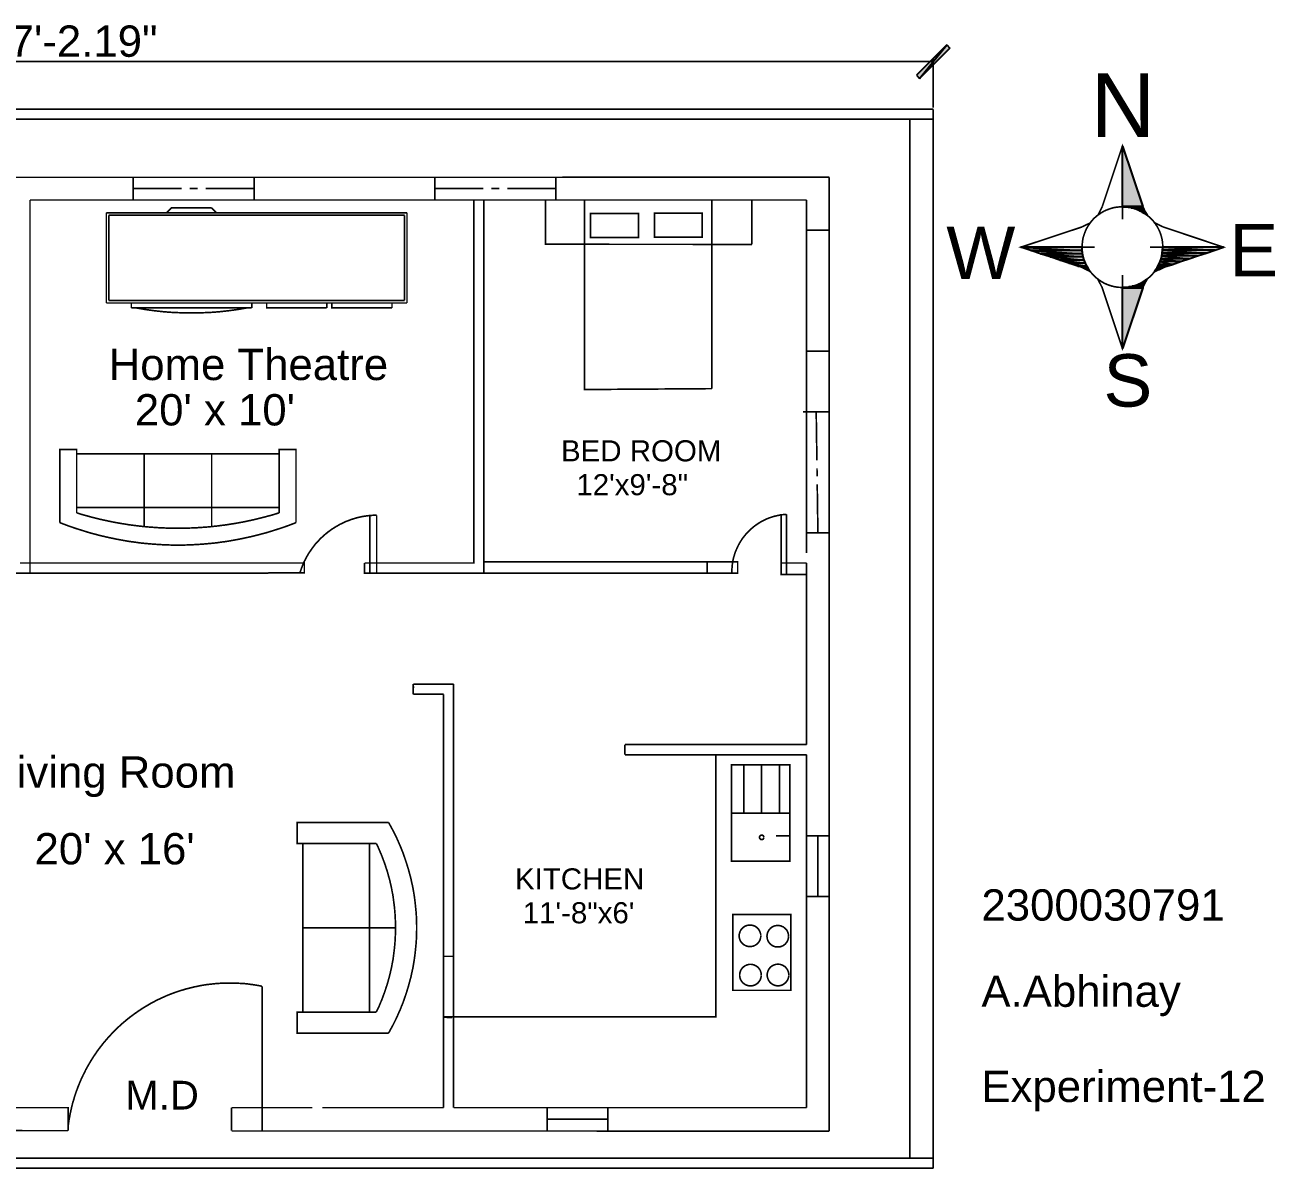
# Model space of a CAD drawing. Header units: millimetres. Extents: x 38 to 377, y 57 to 238.
# Drawn here: x 181.4 to 377, y 59.2 to 238.2 of the extents above; entities that cross this region are included whole.
import ezdxf

# ---------------------------------------------------------------- set-up
doc = ezdxf.new("R2010")
doc.units = ezdxf.units.MM
for name, color, linetype in [('H', 7, 'Continuous'), ('P', 7, 'Continuous'), ('T', 7, 'Continuous')]:
    doc.layers.add(name, color=color, linetype=linetype)

msp = doc.modelspace()

# ---------------------------------------------------------------- hatches: boundary and pattern name
at = {"layer": 'H', "linetype": 'Continuous'}
for points in [[(321.433, 229.888), (320.922, 230.382), (325.667, 235.126), (326.161, 234.615), (321.433, 229.888)], [(353.166, 209.815), (353.166, 219.304), (356.341, 209.815), (353.166, 209.815)], [(353.166, 209.779), (353.166, 209.815), (356.341, 209.815), (356.376, 209.779), (353.166, 209.779)], [(353.642, 209.744), (353.166, 209.779), (356.376, 209.779), (356.376, 209.744), (353.642, 209.744)], [(354.101, 209.691), (353.642, 209.744), (356.376, 209.744), (356.411, 209.691), (354.101, 209.691)], [(354.542, 209.621), (354.101, 209.691), (356.411, 209.691), (356.447, 209.621), (354.542, 209.621)], [(355, 209.497), (354.542, 209.621), (356.447, 209.621), (356.5, 209.497), (355, 209.497)], [(355.441, 209.356), (355, 209.497), (356.5, 209.497), (356.588, 209.356), (355.441, 209.356)], [(355.865, 209.162), (355.441, 209.356), (356.588, 209.356), (356.676, 209.162), (355.865, 209.162)], [(356.27, 208.95), (355.865, 209.162), (356.676, 209.162), (356.782, 208.95), (356.27, 208.95)], [(357.046, 208.456), (356.658, 208.721), (356.27, 208.95), (356.905, 208.721), (357.046, 208.456)], [(356.905, 208.721), (356.27, 208.95), (356.782, 208.95), (356.905, 208.721)], [(338.825, 202.953), (337.291, 203.465), (346.869, 203.465), (346.886, 202.953), (338.825, 202.953)], [(340.36, 202.442), (338.825, 202.953), (346.886, 202.953), (346.957, 202.442), (340.36, 202.442)], [(341.877, 201.948), (340.36, 202.442), (346.957, 202.442), (347.063, 201.948), (341.877, 201.948)], [(343.376, 201.436), (341.877, 201.948), (347.063, 201.948), (347.186, 201.436), (343.376, 201.436)], [(359.075, 201.207), (359.216, 201.63), (363.573, 201.63), (362.268, 201.207), (359.075, 201.207)], [(359.216, 201.63), (359.339, 202.089), (364.913, 202.089), (363.573, 201.63), (359.216, 201.63)], [(359.339, 202.089), (359.41, 202.547), (366.272, 202.547), (364.913, 202.089), (359.339, 202.089)], [(359.41, 202.547), (359.463, 203.006), (367.647, 203.006), (366.272, 202.547), (359.41, 202.547)], [(359.463, 203.006), (359.481, 203.465), (369.023, 203.465), (367.647, 203.006), (359.463, 203.006)], [(344.805, 200.978), (343.376, 201.436), (347.186, 201.436), (347.38, 200.978), (344.805, 200.978)], [(346.216, 200.519), (344.805, 200.978), (347.38, 200.978), (347.592, 200.519), (346.216, 200.519)], [(346.816, 200.307), (346.216, 200.519), (347.592, 200.519), (347.715, 200.307), (346.816, 200.307)], [(347.292, 200.06), (346.816, 200.307), (347.715, 200.307), (347.857, 200.06), (347.292, 200.06)], [(347.504, 199.972), (347.292, 200.06), (347.857, 200.06), (347.927, 199.972), (347.504, 199.972)], [(348.139, 199.655), (347.504, 199.972), (347.927, 199.972), (348.139, 199.655)], [(358.158, 199.584), (358.193, 199.655), (358.44, 199.972), (358.263, 199.655), (358.158, 199.584)], [(358.263, 199.655), (358.44, 199.972), (358.916, 199.972), (358.263, 199.655)], [(358.44, 199.972), (358.616, 200.29), (359.533, 200.29), (358.916, 199.972), (358.44, 199.972)], [(358.616, 200.29), (358.669, 200.36), (359.763, 200.36), (359.533, 200.29), (358.616, 200.29)], [(358.669, 200.36), (358.881, 200.783), (360.998, 200.783), (359.763, 200.36), (358.669, 200.36)], [(358.881, 200.783), (359.075, 201.207), (362.268, 201.207), (360.998, 200.783), (358.881, 200.783)], [(355.212, 197.485), (355.688, 197.679), (356.623, 197.679), (356.535, 197.485), (355.212, 197.485)], [(355.688, 197.679), (356.164, 197.908), (356.747, 197.908), (356.623, 197.679), (355.688, 197.679)], [(356.164, 197.908), (356.605, 198.173), (356.87, 198.173), (356.747, 197.908), (356.164, 197.908)], [(356.605, 198.173), (357.011, 198.455), (356.87, 198.173), (356.605, 198.173)], [(353.166, 197.15), (353.695, 197.168), (356.376, 197.168), (356.376, 197.15), (353.166, 197.15)], [(353.166, 187.625), (353.166, 197.15), (356.341, 197.132), (353.166, 187.625)], [(356.341, 197.132), (353.166, 197.15), (356.376, 197.15), (356.341, 197.132)], [(353.695, 197.168), (354.207, 197.238), (356.411, 197.238), (356.376, 197.168), (353.695, 197.168)], [(354.207, 197.238), (354.7, 197.344), (356.464, 197.344), (356.411, 197.238), (354.207, 197.238)], [(354.7, 197.344), (355.212, 197.485), (356.535, 197.485), (356.464, 197.344), (354.7, 197.344)]]:
    msp.add_hatch(color=256, dxfattribs=at).paths.add_polyline_path(points)

# ---------------------------------------------------------------- linework, layer by layer
at = {"layer": 'P'}
for points in [[(325.667, 235.126), (320.922, 230.399)], [(321.433, 229.888), (325.667, 235.126)], [(321.433, 229.888), (325.667, 235.126)], [(325.667, 235.126), (326.161, 234.633)], [(326.161, 234.633), (321.433, 229.888)], [(320.922, 230.399), (321.433, 229.888)], [(353.166, 219.304), (356.341, 209.815)], [(353.166, 209.815), (353.166, 219.304)], [(356.341, 209.815), (353.166, 209.815)], [(356.341, 209.815), (353.166, 209.815)], [(353.166, 209.815), (356.376, 209.779)], [(353.166, 209.815), (356.376, 209.779)], [(353.166, 209.779), (353.166, 209.815)], [(356.376, 209.779), (353.166, 209.779)], [(356.376, 209.779), (353.166, 209.779)], [(353.166, 209.779), (356.376, 209.762)], [(353.166, 209.779), (356.376, 209.762)], [(353.624, 209.762), (353.166, 209.779)], [(356.376, 209.762), (353.624, 209.762)], [(356.376, 209.762), (353.624, 209.762)], [(353.624, 209.762), (356.411, 209.709)], [(353.624, 209.762), (356.411, 209.709)], [(354.083, 209.709), (353.624, 209.762)], [(356.411, 209.709), (354.083, 209.709)], [(356.411, 209.709), (354.083, 209.709)], [(354.083, 209.709), (356.447, 209.621)], [(354.083, 209.709), (356.447, 209.621)], [(354.542, 209.621), (354.083, 209.709)], [(356.447, 209.621), (354.542, 209.621)], [(356.447, 209.621), (354.542, 209.621)], [(354.542, 209.621), (356.5, 209.497)], [(354.542, 209.621), (356.5, 209.497)], [(355, 209.497), (354.542, 209.621)], [(356.5, 209.497), (355, 209.497)], [(356.5, 209.497), (355, 209.497)], [(355, 209.497), (356.588, 209.356)], [(355, 209.497), (356.588, 209.356)], [(355.424, 209.356), (355, 209.497)], [(356.588, 209.356), (355.424, 209.356)], [(356.588, 209.356), (355.424, 209.356)], [(355.424, 209.356), (356.676, 209.18)], [(355.424, 209.356), (356.676, 209.18)], [(355.847, 209.18), (355.424, 209.356)], [(356.376, 209.779), (356.341, 209.815)], [(356.376, 209.762), (356.376, 209.779)], [(356.411, 209.709), (356.376, 209.762)], [(356.447, 209.621), (356.411, 209.709)], [(356.5, 209.497), (356.447, 209.621)], [(356.588, 209.356), (356.5, 209.497)], [(356.676, 209.18), (356.588, 209.356)], [(356.676, 209.18), (355.847, 209.18)], [(356.676, 209.18), (355.847, 209.18)], [(355.847, 209.18), (356.782, 208.968)], [(355.847, 209.18), (356.782, 208.968)], [(356.27, 208.968), (355.847, 209.18)], [(356.782, 208.968), (356.27, 208.968)], [(356.27, 208.968), (356.658, 208.721)], [(356.905, 208.721), (356.27, 208.968)], [(356.27, 208.968), (356.782, 208.968)], [(356.905, 208.721), (356.27, 208.968)], [(356.658, 208.721), (356.905, 208.721)], [(356.658, 208.721), (356.905, 208.721)], [(357.046, 208.456), (356.658, 208.721)], [(356.782, 208.968), (356.676, 209.18)], [(356.782, 208.968), (356.905, 208.721)], [(356.905, 208.721), (357.046, 208.456)], [(346.851, 203.465), (337.273, 203.465)], [(337.273, 203.465), (346.886, 202.953)], [(337.273, 203.465), (346.886, 202.953)], [(338.825, 202.953), (337.273, 203.465)], [(346.886, 202.953), (338.825, 202.953)], [(346.886, 202.953), (338.825, 202.953)], [(338.825, 202.953), (346.939, 202.442)], [(338.825, 202.953), (346.939, 202.442)], [(340.36, 202.442), (338.825, 202.953)], [(346.939, 202.442), (340.36, 202.442)], [(346.939, 202.442), (340.36, 202.442)], [(340.36, 202.442), (347.045, 201.948)], [(340.36, 202.442), (347.045, 201.948)], [(341.877, 201.948), (340.36, 202.442)], [(347.045, 201.948), (341.877, 201.948)], [(347.045, 201.948), (341.877, 201.948)], [(341.877, 201.948), (347.186, 201.454)], [(341.877, 201.948), (347.186, 201.454)], [(343.359, 201.454), (341.877, 201.948)], [(346.886, 202.953), (346.851, 203.465)], [(346.939, 202.442), (346.886, 202.953)], [(347.045, 201.948), (346.939, 202.442)], [(347.186, 201.454), (347.045, 201.948)], [(359.057, 201.207), (359.216, 201.648)], [(359.216, 201.648), (359.322, 202.089)], [(363.573, 201.648), (359.216, 201.648)], [(363.573, 201.648), (359.216, 201.648)], [(359.216, 201.648), (362.25, 201.207)], [(359.216, 201.648), (362.25, 201.207)], [(359.322, 202.089), (359.41, 202.547)], [(364.896, 202.089), (359.322, 202.089)], [(364.896, 202.089), (359.322, 202.089)], [(359.322, 202.089), (363.573, 201.648)], [(359.322, 202.089), (363.573, 201.648)], [(359.41, 202.547), (359.463, 203.006)], [(366.254, 202.547), (359.41, 202.547)], [(366.254, 202.547), (359.41, 202.547)], [(359.41, 202.547), (364.896, 202.089)], [(359.41, 202.547), (364.896, 202.089)], [(359.463, 203.006), (359.481, 203.465)], [(367.63, 203.006), (359.463, 203.006)], [(367.63, 203.006), (359.463, 203.006)], [(359.463, 203.006), (366.254, 202.547)], [(359.463, 203.006), (366.254, 202.547)], [(369.006, 203.465), (359.481, 203.465)], [(359.481, 203.465), (367.63, 203.006)], [(359.481, 203.465), (367.63, 203.006)], [(362.25, 201.207), (363.573, 201.648)], [(363.573, 201.648), (364.896, 202.089)], [(364.896, 202.089), (366.254, 202.547)], [(366.254, 202.547), (367.63, 203.006)], [(367.63, 203.006), (369.006, 203.465)], [(347.186, 201.454), (343.359, 201.454)], [(347.186, 201.454), (343.359, 201.454)], [(343.359, 201.454), (347.363, 200.978)], [(343.359, 201.454), (347.363, 200.978)], [(344.805, 200.978), (343.359, 201.454)], [(347.363, 200.978), (344.805, 200.978)], [(347.363, 200.978), (344.805, 200.978)], [(344.805, 200.978), (347.592, 200.519)], [(344.805, 200.978), (347.592, 200.519)], [(346.198, 200.519), (344.805, 200.978)], [(347.592, 200.519), (346.198, 200.519)], [(347.592, 200.519), (346.198, 200.519)], [(346.198, 200.519), (347.715, 200.325)], [(346.198, 200.519), (347.715, 200.325)], [(346.816, 200.325), (346.198, 200.519)], [(347.715, 200.325), (346.816, 200.325)], [(347.715, 200.325), (346.816, 200.325)], [(346.816, 200.325), (347.857, 200.078)], [(346.816, 200.325), (347.857, 200.078)], [(347.292, 200.078), (346.816, 200.325)], [(347.363, 200.978), (347.186, 201.454)], [(347.857, 200.078), (347.292, 200.078)], [(347.857, 200.078), (347.292, 200.078)], [(347.292, 200.078), (347.909, 199.972)], [(347.292, 200.078), (347.909, 199.972)], [(347.486, 199.972), (347.292, 200.078)], [(347.592, 200.519), (347.363, 200.978)], [(347.486, 199.972), (347.909, 199.972)], [(348.139, 199.655), (347.486, 199.972)], [(347.909, 199.972), (347.486, 199.972)], [(347.715, 200.325), (347.592, 200.519)], [(347.857, 200.078), (347.715, 200.325)], [(347.909, 199.972), (347.857, 200.078)], [(347.909, 199.972), (348.139, 199.655)], [(358.193, 199.655), (358.158, 199.602)], [(358.158, 199.602), (358.193, 199.655)], [(358.422, 199.972), (358.193, 199.655)], [(358.193, 199.655), (358.263, 199.655)], [(358.263, 199.655), (358.422, 199.972)], [(358.898, 199.972), (358.263, 199.655)], [(358.263, 199.655), (358.422, 199.972)], [(358.422, 199.972), (358.616, 200.29)], [(358.898, 199.972), (358.422, 199.972)], [(358.422, 199.972), (358.898, 199.972)], [(358.616, 200.29), (358.669, 200.378)], [(359.533, 200.29), (358.616, 200.29)], [(359.533, 200.29), (358.616, 200.29)], [(358.616, 200.29), (358.898, 199.972)], [(358.616, 200.29), (358.898, 199.972)], [(358.669, 200.378), (358.881, 200.783)], [(359.763, 200.378), (358.669, 200.378)], [(359.763, 200.378), (358.669, 200.378)], [(358.669, 200.378), (359.533, 200.29)], [(358.669, 200.378), (359.533, 200.29)], [(358.881, 200.783), (359.057, 201.207)], [(360.98, 200.783), (358.881, 200.783)], [(360.98, 200.783), (358.881, 200.783)], [(358.881, 200.783), (359.763, 200.378)], [(358.881, 200.783), (359.763, 200.378)], [(358.898, 199.972), (359.533, 200.29)], [(362.25, 201.207), (359.057, 201.207)], [(362.25, 201.207), (359.057, 201.207)], [(359.057, 201.207), (360.98, 200.783)], [(359.057, 201.207), (360.98, 200.783)], [(359.533, 200.29), (359.763, 200.378)], [(359.763, 200.378), (360.98, 200.783)], [(360.98, 200.783), (362.25, 201.207)], [(355.194, 197.485), (355.688, 197.679)], [(355.688, 197.679), (356.147, 197.908)], [(356.623, 197.679), (355.688, 197.679)], [(356.623, 197.679), (355.688, 197.679)], [(355.688, 197.679), (356.517, 197.485)], [(355.688, 197.679), (356.517, 197.485)], [(356.147, 197.908), (356.588, 198.173)], [(356.729, 197.908), (356.147, 197.908)], [(356.729, 197.908), (356.147, 197.908)], [(356.147, 197.908), (356.623, 197.679)], [(356.147, 197.908), (356.623, 197.679)], [(356.517, 197.485), (356.623, 197.679)], [(356.588, 198.173), (357.011, 198.473)], [(356.852, 198.173), (356.588, 198.173)], [(356.852, 198.173), (356.588, 198.173)], [(356.588, 198.173), (356.729, 197.908)], [(356.588, 198.173), (356.729, 197.908)], [(356.623, 197.679), (356.729, 197.908)], [(356.729, 197.908), (356.852, 198.173)], [(357.011, 198.473), (356.852, 198.173)], [(353.166, 197.15), (353.677, 197.168)], [(356.358, 197.15), (353.166, 197.15)], [(353.166, 197.15), (356.341, 197.132)], [(356.341, 197.132), (353.166, 197.15)], [(353.166, 197.15), (356.358, 197.15)], [(356.341, 197.132), (353.166, 197.15)], [(353.166, 197.132), (356.341, 197.132)], [(356.341, 197.132), (353.166, 187.625)], [(353.166, 187.625), (353.166, 197.132)], [(353.677, 197.168), (354.189, 197.238)], [(356.376, 197.168), (353.677, 197.168)], [(356.376, 197.168), (353.677, 197.168)], [(353.677, 197.168), (356.358, 197.15)], [(353.677, 197.168), (356.358, 197.15)], [(354.189, 197.238), (354.7, 197.344)], [(356.411, 197.238), (354.189, 197.238)], [(356.411, 197.238), (354.189, 197.238)], [(354.189, 197.238), (356.376, 197.168)], [(354.189, 197.238), (356.376, 197.168)], [(354.7, 197.344), (355.194, 197.485)], [(356.464, 197.344), (354.7, 197.344)], [(356.464, 197.344), (354.7, 197.344)], [(354.7, 197.344), (356.411, 197.238)], [(354.7, 197.344), (356.411, 197.238)], [(356.517, 197.485), (355.194, 197.485)], [(356.517, 197.485), (355.194, 197.485)], [(355.194, 197.485), (356.464, 197.344)], [(355.194, 197.485), (356.464, 197.344)], [(356.358, 197.15), (356.341, 197.132)], [(356.358, 197.15), (356.376, 197.168)], [(356.376, 197.168), (356.411, 197.238)], [(356.411, 197.238), (356.464, 197.344)], [(356.464, 197.344), (356.517, 197.485)]]:
    msp.add_lwpolyline(points, dxfattribs=at)
at = {"layer": 'P', "const_width": 0.254}
for points in [[(323.55, 225.302), (323.55, 232.992)], [(52.758, 232.516), (323.55, 232.516)], [(323.55, 225.055), (52.758, 225.055)], [(323.55, 59.32), (323.55, 225.055)], [(323.55, 223.485), (54.328, 223.485)], [(319.899, 60.907), (319.899, 223.485)], [(350.008, 209.815), (353.166, 219.304), (356.341, 209.815)], [(353.166, 209.779), (353.166, 219.304)], [(63.377, 214.401), (303.724, 214.401)], [(198.349, 214.401), (198.349, 210.855), (217.276, 210.855), (217.276, 214.401)], [(245.533, 214.401), (245.533, 210.855), (264.478, 210.855), (264.478, 214.401)], [(307.287, 214.418), (256.381, 214.401)], [(307.287, 214.418), (307.287, 206.11)], [(205.934, 212.637), (198.349, 212.637)], [(208.456, 212.637), (207.186, 212.637)], [(217.276, 212.637), (209.691, 212.637)], [(253.136, 212.637), (245.533, 212.637)], [(255.623, 212.637), (254.388, 212.637)], [(264.478, 212.637), (256.893, 212.637)], [(182.192, 210.855), (303.724, 210.855)], [(182.192, 152.435), (182.192, 210.855)], [(210.608, 209.638), (204.329, 209.638), (203.553, 208.862)], [(211.384, 208.862), (210.608, 209.638)], [(234.562, 154.04), (251.636, 154.04), (251.636, 210.855)], [(234.562, 154.04), (234.562, 152.435), (253.224, 152.435), (253.224, 210.855)], [(303.724, 210.855), (256.381, 210.855)], [(262.872, 210.873), (262.872, 203.923), (295.187, 203.906)], [(268.975, 203.923), (268.975, 210.873)], [(288.907, 210.873), (288.907, 203.923), (288.907, 181.328)], [(295.187, 203.923), (295.187, 210.873)], [(303.724, 210.855), (303.724, 206.11)], [(359.481, 203.482), (359.481, 203.553), (359.481, 203.729), (359.463, 203.888), (359.463, 204.047), (359.445, 204.205), (359.428, 204.364), (359.392, 204.523), (359.375, 204.682), (359.339, 204.823), (359.304, 204.982), (359.269, 205.14), (359.216, 205.281), (359.181, 205.423), (359.128, 205.581), (359.075, 205.722), (359.022, 205.863), (358.951, 206.005), (358.898, 206.146), (358.828, 206.287), (358.757, 206.428), (358.687, 206.551), (358.616, 206.693), (358.528, 206.816), (358.44, 206.939), (358.369, 207.063), (358.281, 207.186), (358.175, 207.31), (358.087, 207.433), (357.999, 207.557), (357.893, 207.663), (357.787, 207.786), (357.681, 207.892), (357.576, 207.998), (357.47, 208.104), (357.364, 208.209), (357.24, 208.298), (357.135, 208.403), (357.011, 208.492), (356.888, 208.58), (356.764, 208.668), (356.641, 208.756), (356.5, 208.844), (356.376, 208.915), (356.253, 208.986), (356.112, 209.074), (355.97, 209.144), (355.829, 209.197), (355.706, 209.268), (355.547, 209.321), (355.406, 209.374), (355.265, 209.427), (355.124, 209.479), (354.965, 209.532), (354.824, 209.568), (354.665, 209.621), (354.524, 209.656), (354.365, 209.673), (354.207, 209.709), (354.048, 209.726), (353.889, 209.744), (353.73, 209.762), (353.572, 209.779), (353.413, 209.779), (353.254, 209.797), (353.166, 209.797), (353.095, 209.797), (352.919, 209.779), (352.76, 209.779), (352.601, 209.762), (352.443, 209.744), (352.284, 209.726), (352.125, 209.709), (351.966, 209.673), (351.825, 209.656), (351.667, 209.621), (351.508, 209.568), (351.367, 209.532), (351.226, 209.479), (351.067, 209.427), (350.926, 209.374), (350.785, 209.321), (350.643, 209.268), (350.502, 209.197), (350.361, 209.144), (350.22, 209.074), (350.097, 208.986), (349.956, 208.915), (349.832, 208.844), (349.709, 208.756), (349.585, 208.668), (349.462, 208.58), (349.338, 208.492), (349.215, 208.403), (349.091, 208.298), (348.985, 208.209), (348.862, 208.104), (348.756, 207.998), (348.65, 207.892), (348.544, 207.786), (348.439, 207.663), (348.35, 207.557), (348.245, 207.433), (348.156, 207.31), (348.068, 207.186), (347.98, 207.063), (347.892, 206.939), (347.804, 206.816), (347.733, 206.693), (347.663, 206.551), (347.574, 206.428), (347.504, 206.287), (347.451, 206.146), (347.38, 206.005), (347.327, 205.863), (347.274, 205.722), (347.222, 205.581), (347.169, 205.423), (347.116, 205.281), (347.08, 205.14), (347.028, 204.982), (346.992, 204.823), (346.975, 204.682), (346.939, 204.523), (346.922, 204.364), (346.904, 204.205), (346.886, 204.047), (346.869, 203.888), (346.869, 203.729), (346.851, 203.553), (346.851, 203.482), (346.851, 203.394), (346.869, 203.235), (346.869, 203.077), (346.886, 202.918), (346.904, 202.759), (346.922, 202.6), (346.939, 202.442), (346.975, 202.283), (346.992, 202.124), (347.028, 201.983), (347.08, 201.824), (347.116, 201.683), (347.169, 201.524), (347.222, 201.383), (347.274, 201.242), (347.327, 201.101), (347.38, 200.942), (347.451, 200.819), (347.504, 200.678), (347.574, 200.537), (347.663, 200.395), (347.733, 200.272), (347.804, 200.148), (347.892, 200.007), (347.98, 199.884), (348.068, 199.76), (348.156, 199.637), (348.245, 199.513), (348.35, 199.408), (348.439, 199.284), (348.544, 199.178), (348.65, 199.073), (348.756, 198.967), (348.862, 198.861), (348.985, 198.755), (349.091, 198.649), (349.215, 198.561), (349.338, 198.473), (349.462, 198.367), (349.585, 198.279), (349.709, 198.208), (349.832, 198.12), (349.956, 198.032), (350.097, 197.961), (350.22, 197.891), (350.361, 197.82), (350.502, 197.75), (350.643, 197.697), (350.785, 197.626), (350.926, 197.573), (351.067, 197.52), (351.226, 197.467), (351.367, 197.432), (351.508, 197.379), (351.667, 197.344), (351.825, 197.309), (351.966, 197.273), (352.125, 197.256), (352.284, 197.22), (352.443, 197.203), (352.601, 197.185), (352.76, 197.185), (352.919, 197.168), (353.095, 197.168), (353.166, 197.168), (353.254, 197.168), (353.413, 197.168), (353.572, 197.185), (353.73, 197.185), (353.889, 197.203), (354.048, 197.22), (354.207, 197.256), (354.365, 197.273), (354.524, 197.309), (354.665, 197.344), (354.824, 197.379), (354.965, 197.432), (355.124, 197.467), (355.265, 197.52), (355.406, 197.573), (355.547, 197.626), (355.706, 197.697), (355.829, 197.75), (355.97, 197.82), (356.112, 197.891), (356.253, 197.961), (356.376, 198.032), (356.5, 198.12), (356.641, 198.208), (356.764, 198.279), (356.888, 198.367), (357.011, 198.473), (357.135, 198.561), (357.24, 198.649), (357.364, 198.755), (357.47, 198.861), (357.576, 198.967), (357.681, 199.073), (357.787, 199.178), (357.893, 199.284), (357.999, 199.408), (358.087, 199.513), (358.175, 199.637), (358.281, 199.76), (358.369, 199.884), (358.44, 200.007), (358.528, 200.148), (358.616, 200.272), (358.687, 200.395), (358.757, 200.537), (358.828, 200.678), (358.898, 200.819), (358.951, 200.942), (359.022, 201.101), (359.075, 201.242), (359.128, 201.383), (359.181, 201.524), (359.216, 201.683), (359.269, 201.824), (359.304, 201.983), (359.339, 202.124), (359.375, 202.283), (359.392, 202.442), (359.428, 202.6), (359.445, 202.759), (359.463, 202.918), (359.463, 203.077), (359.481, 203.235), (359.481, 203.394), (359.481, 203.482)], [(350.008, 209.815), (349.338, 208.492)], [(353.166, 209.779), (353.166, 207.804)], [(356.341, 209.815), (357.046, 208.456)], [(194.134, 194.733), (194.134, 208.862)], [(194.134, 208.862), (241.194, 208.862)], [(194.522, 195.139), (194.522, 208.474)], [(194.522, 208.474), (240.806, 208.474)], [(240.806, 208.474), (240.806, 195.139)], [(241.194, 208.862), (241.194, 194.733)], [(269.928, 204.999), (269.928, 208.756), (277.407, 208.756), (277.407, 204.999), (269.928, 204.999)], [(279.912, 205.052), (279.912, 208.809), (287.39, 208.809), (287.39, 205.052), (279.912, 205.052)], [(346.851, 206.64), (348.139, 207.275)], [(359.533, 206.64), (358.158, 207.328)], [(303.724, 206.11), (307.287, 206.11)], [(307.287, 187.184), (307.287, 206.11), (303.724, 206.11), (303.724, 187.184)], [(346.851, 206.64), (337.273, 203.465), (346.816, 200.325)], [(359.533, 206.64), (369.006, 203.465), (359.533, 200.29)], [(268.975, 203.923), (268.975, 181.187), (288.907, 181.328)], [(346.816, 203.465), (337.273, 203.465)], [(348.844, 203.465), (346.816, 203.465)], [(357.505, 203.465), (359.533, 203.465)], [(359.481, 203.465), (369.006, 203.465)], [(346.816, 200.325), (348.139, 199.655)], [(359.533, 200.29), (358.158, 199.602)], [(349.991, 197.15), (349.338, 198.438)], [(353.166, 199.125), (353.166, 197.115)], [(356.341, 197.132), (357.011, 198.473)], [(349.991, 197.15), (353.166, 187.625), (356.341, 197.132)], [(353.166, 197.15), (353.166, 187.625)], [(241.194, 194.733), (194.134, 194.733)], [(240.806, 195.139), (194.522, 195.139)], [(198.049, 193.957), (198.049, 194.733)], [(216.888, 193.957), (198.049, 193.957)], [(198.843, 193.957), (200.272, 193.71), (201.701, 193.516), (203.129, 193.358), (204.576, 193.252), (206.022, 193.199), (207.469, 193.181), (208.915, 193.199), (210.361, 193.252), (211.79, 193.358), (213.237, 193.516), (214.665, 193.71), (216.094, 193.957)], [(216.888, 194.733), (216.888, 193.957)], [(228.635, 193.957), (219.234, 193.957), (219.234, 194.733)], [(228.635, 194.733), (228.635, 193.957)], [(238.848, 193.957), (229.429, 193.957), (229.429, 194.733)], [(238.848, 194.733), (238.848, 193.957)], [(307.287, 65.123), (307.287, 189.036)], [(303.724, 155.61), (303.724, 187.184)], [(307.287, 187.184), (303.724, 187.184)], [(303.195, 177.712), (307.287, 177.712), (307.287, 158.768), (303.724, 158.768)], [(305.241, 177.712), (305.347, 170.127)], [(186.849, 160.355), (186.849, 171.803), (189.495, 171.803), (189.495, 161.872)], [(221.174, 171.115), (189.495, 171.115)], [(200.06, 171.115), (200.06, 159.738)], [(210.626, 171.115), (210.626, 159.738)], [(221.174, 161.872), (221.174, 171.803), (223.82, 171.803), (223.82, 160.355)], [(305.364, 168.857), (305.382, 167.622)], [(305.4, 166.352), (305.506, 158.768)], [(221.174, 162.719), (189.495, 162.719)], [(186.866, 160.355), (187.131, 160.249), (187.695, 160.038), (188.26, 159.826), (188.824, 159.632), (189.389, 159.438), (189.953, 159.262), (190.518, 159.085), (191.082, 158.909), (191.664, 158.732), (192.229, 158.591), (192.793, 158.433), (193.375, 158.291), (193.957, 158.15), (194.522, 158.027), (195.104, 157.903), (195.686, 157.78), (196.268, 157.674), (196.85, 157.568), (197.432, 157.462), (198.014, 157.374), (198.596, 157.304), (199.178, 157.215), (199.76, 157.145), (200.343, 157.092), (200.942, 157.039), (201.524, 156.986), (202.106, 156.951), (202.688, 156.916), (203.288, 156.88), (203.87, 156.863), (204.452, 156.845), (205.052, 156.845), (205.634, 156.845), (206.216, 156.845), (206.816, 156.863), (207.398, 156.88), (207.98, 156.916), (208.58, 156.951), (209.162, 156.986), (209.744, 157.039), (210.326, 157.092), (210.926, 157.145), (211.508, 157.215), (212.09, 157.304), (212.672, 157.374), (213.254, 157.462), (213.836, 157.568), (214.418, 157.674), (215, 157.78), (215.583, 157.903), (216.147, 158.027), (216.729, 158.15), (217.311, 158.291), (217.876, 158.433), (218.458, 158.591), (219.022, 158.732), (219.604, 158.909), (220.169, 159.085), (220.733, 159.262), (221.298, 159.438), (221.862, 159.632), (222.426, 159.826), (222.991, 160.038), (223.538, 160.249), (223.82, 160.355)], [(189.495, 161.89), (189.742, 161.819), (190.218, 161.66), (190.712, 161.519), (191.188, 161.396), (191.682, 161.255), (192.176, 161.131), (192.67, 161.008), (193.146, 160.884), (193.64, 160.778), (194.134, 160.673), (194.628, 160.567), (195.121, 160.461), (195.615, 160.373), (196.109, 160.285), (196.603, 160.196), (197.097, 160.126), (197.591, 160.038), (198.102, 159.967), (198.596, 159.914), (199.09, 159.844), (199.584, 159.791), (200.096, 159.738), (200.589, 159.685), (201.083, 159.65), (201.595, 159.614), (202.089, 159.579), (202.583, 159.544), (203.094, 159.526), (203.588, 159.508), (204.082, 159.491), (204.593, 159.491), (205.087, 159.473), (205.599, 159.473), (206.093, 159.491), (206.587, 159.491), (207.098, 159.508), (207.592, 159.526), (208.104, 159.544), (208.598, 159.579), (209.091, 159.614), (209.603, 159.65), (210.097, 159.685), (210.591, 159.738), (211.085, 159.791), (211.596, 159.844), (212.09, 159.914), (212.584, 159.967), (213.078, 160.038), (213.572, 160.126), (214.083, 160.196), (214.577, 160.285), (215.071, 160.373), (215.565, 160.461), (216.059, 160.567), (216.553, 160.673), (217.047, 160.778), (217.523, 160.884), (218.017, 161.008), (218.511, 161.131), (219.004, 161.255), (219.481, 161.396), (219.975, 161.519), (220.451, 161.66), (220.945, 161.819), (221.192, 161.89)], [(236.449, 161.537), (236.308, 161.537), (236.061, 161.519), (235.797, 161.502), (235.55, 161.484), (235.285, 161.466), (235.038, 161.431), (234.774, 161.396), (234.527, 161.361), (234.28, 161.325), (234.033, 161.272), (233.786, 161.219), (233.539, 161.167), (233.292, 161.096), (233.045, 161.025), (232.816, 160.955), (232.569, 160.884), (232.339, 160.796), (232.11, 160.708), (231.863, 160.62), (231.634, 160.532), (231.422, 160.426), (231.193, 160.32), (230.964, 160.214), (230.734, 160.108), (230.523, 159.985), (230.311, 159.861), (230.099, 159.738), (229.888, 159.614), (229.676, 159.473), (229.464, 159.35), (229.27, 159.209), (229.059, 159.05), (228.865, 158.909), (228.671, 158.75), (228.477, 158.609), (228.283, 158.433), (228.106, 158.274), (227.93, 158.115), (227.736, 157.939), (227.559, 157.762), (227.401, 157.586), (227.224, 157.409), (227.065, 157.215), (226.889, 157.039), (226.73, 156.845), (226.589, 156.651), (226.43, 156.439), (226.289, 156.245), (226.148, 156.034), (226.007, 155.84), (225.866, 155.628), (225.725, 155.416), (225.601, 155.187), (225.478, 154.975), (225.354, 154.746), (225.249, 154.534), (225.125, 154.305), (225.019, 154.076), (224.931, 153.829), (224.825, 153.599), (224.737, 153.353), (224.649, 153.123), (224.561, 152.876), (224.473, 152.629), (224.437, 152.506)], [(235.356, 161.466), (235.356, 152.435)], [(236.449, 152.435), (236.449, 161.519)], [(300.602, 161.66), (300.496, 161.643), (300.267, 161.625), (300.038, 161.608), (299.808, 161.59), (299.597, 161.555), (299.367, 161.502), (299.156, 161.466), (298.944, 161.413), (298.732, 161.361), (298.521, 161.308), (298.309, 161.237), (298.097, 161.167), (297.903, 161.096), (297.692, 161.025), (297.498, 160.937), (297.303, 160.849), (297.109, 160.761), (296.915, 160.655), (296.721, 160.567), (296.545, 160.461), (296.351, 160.338), (296.175, 160.232), (295.998, 160.108), (295.822, 159.985), (295.645, 159.861), (295.487, 159.738), (295.31, 159.597), (295.152, 159.456), (294.993, 159.314), (294.834, 159.173), (294.693, 159.032), (294.534, 158.873), (294.393, 158.732), (294.252, 158.574), (294.111, 158.397), (293.987, 158.238), (293.846, 158.08), (293.723, 157.903), (293.599, 157.727), (293.493, 157.551), (293.37, 157.374), (293.264, 157.18), (293.158, 157.004), (293.053, 156.81), (292.964, 156.616), (292.876, 156.422), (292.788, 156.228), (292.7, 156.034), (292.612, 155.84), (292.541, 155.628), (292.47, 155.434), (292.418, 155.222), (292.347, 155.011), (292.294, 154.799), (292.241, 154.587), (292.206, 154.376), (292.171, 154.164), (292.135, 153.935), (292.1, 153.723), (292.082, 153.494), (292.065, 153.282), (292.047, 153.053), (292.029, 152.823), (292.029, 152.594), (292.029, 152.488)], [(299.755, 154.04), (299.738, 161.572)], [(300.602, 152.259), (300.602, 159.561), (300.602, 161.66)], [(180.622, 154.04), (219.481, 154.04)], [(225.125, 154.287), (225.125, 152.488), (219.481, 152.488)], [(219.481, 154.04), (225.125, 154.04)], [(253.224, 152.435), (288.184, 152.435), (288.184, 154.217), (253.224, 154.217)], [(288.184, 154.217), (292.947, 154.217), (292.947, 152.435), (288.184, 152.435)], [(303.724, 154.04), (299.755, 154.04), (299.755, 152.259), (303.724, 152.259)], [(303.724, 154.04), (303.724, 125.624)], [(182.192, 152.453), (174.713, 152.453)], [(182.192, 152.435), (219.481, 152.435)], [(248.479, 135.096), (242.164, 135.096)], [(242.164, 135.096), (242.164, 133.509)], [(248.479, 135.096), (248.479, 97.208)], [(246.909, 133.509), (242.164, 133.509)], [(242.182, 134.197), (242.182, 134.338), (242.2, 134.62), (242.2, 134.761)], [(246.909, 133.509), (246.909, 98.795)], [(275.308, 125.624), (303.724, 125.624)], [(275.308, 125.624), (275.308, 124.037)], [(289.525, 124.037), (289.525, 83.009), (246.909, 83.009)], [(275.308, 124.037), (303.724, 124.037)], [(303.724, 124.037), (303.724, 68.792)], [(291.994, 122.432), (301.131, 122.432), (301.131, 107.35), (291.994, 107.35), (291.994, 122.432)], [(293.917, 122.432), (293.917, 114.882)], [(296.668, 122.432), (296.668, 114.882)], [(299.508, 122.432), (299.508, 114.882)], [(236.396, 110.12), (224.014, 110.12), (224.014, 113.436), (238.301, 113.436)], [(238.301, 80.469), (238.443, 80.698), (238.707, 81.192), (238.972, 81.668), (239.219, 82.162), (239.466, 82.656), (239.695, 83.15), (239.907, 83.644), (240.136, 84.138), (240.33, 84.649), (240.542, 85.143), (240.718, 85.654), (240.894, 86.166), (241.071, 86.678), (241.229, 87.189), (241.388, 87.701), (241.529, 88.23), (241.67, 88.741), (241.812, 89.27), (241.917, 89.782), (242.041, 90.311), (242.147, 90.84), (242.235, 91.369), (242.323, 91.899), (242.394, 92.428), (242.464, 92.957), (242.517, 93.486), (242.57, 94.015), (242.623, 94.544), (242.658, 95.074), (242.676, 95.62), (242.693, 96.15), (242.711, 96.679), (242.711, 97.208), (242.693, 97.755), (242.676, 98.284), (242.658, 98.813), (242.623, 99.342), (242.57, 99.871), (242.517, 100.418), (242.464, 100.947), (242.394, 101.477), (242.323, 102.006), (242.235, 102.535), (242.147, 103.046), (242.041, 103.576), (241.917, 104.105), (241.812, 104.634), (241.67, 105.145), (241.529, 105.675), (241.388, 106.186), (241.229, 106.698), (241.071, 107.209), (240.894, 107.721), (240.718, 108.232), (240.542, 108.744), (240.33, 109.255), (240.136, 109.749), (239.907, 110.261), (239.695, 110.755), (239.466, 111.248), (239.219, 111.742), (238.972, 112.219), (238.707, 112.713), (238.443, 113.189), (238.301, 113.436)], [(291.994, 114.882), (301.131, 114.882)], [(297.057, 111.09), (297.057, 111.178), (297.004, 111.284), (296.951, 111.354), (296.863, 111.425), (296.757, 111.443), (296.686, 111.443), (296.616, 111.443), (296.527, 111.407), (296.439, 111.337), (296.386, 111.248), (296.351, 111.143), (296.351, 111.072), (296.369, 111.002), (296.404, 110.913), (296.474, 110.843), (296.545, 110.772), (296.651, 110.755), (296.721, 110.737), (296.792, 110.755), (296.898, 110.79), (296.968, 110.86), (297.021, 110.949), (297.057, 111.037)], [(224.878, 110.12), (224.878, 83.749)], [(235.338, 110.12), (235.338, 83.749)], [(236.396, 83.767), (236.485, 83.961), (236.679, 84.349), (236.855, 84.737), (237.014, 85.143), (237.19, 85.531), (237.349, 85.937), (237.49, 86.342), (237.649, 86.748), (237.79, 87.154), (237.913, 87.559), (238.054, 87.965), (238.178, 88.371), (238.284, 88.777), (238.407, 89.182), (238.513, 89.606), (238.601, 90.011), (238.707, 90.435), (238.795, 90.84), (238.866, 91.264), (238.954, 91.687), (239.025, 92.093), (239.078, 92.516), (239.13, 92.939), (239.183, 93.363), (239.236, 93.786), (239.272, 94.209), (239.307, 94.615), (239.342, 95.038), (239.36, 95.462), (239.377, 95.885), (239.395, 96.308), (239.395, 96.732), (239.395, 97.155), (239.395, 97.578), (239.377, 98.002), (239.36, 98.425), (239.342, 98.848), (239.307, 99.272), (239.272, 99.695), (239.236, 100.118), (239.183, 100.542), (239.13, 100.947), (239.078, 101.371), (239.025, 101.794), (238.954, 102.217), (238.866, 102.623), (238.795, 103.046), (238.707, 103.47), (238.601, 103.875), (238.513, 104.299), (238.407, 104.704), (238.284, 105.11), (238.178, 105.533), (238.054, 105.939), (237.913, 106.345), (237.79, 106.751), (237.649, 107.156), (237.49, 107.562), (237.349, 107.95), (237.19, 108.356), (237.014, 108.761), (236.855, 109.149), (236.679, 109.555), (236.485, 109.943), (236.396, 110.137)], [(298.962, 111.319), (301.061, 111.319)], [(303.724, 111.319), (307.287, 111.319), (307.287, 101.847), (303.724, 101.847)], [(305.506, 101.847), (305.506, 111.319)], [(246.909, 94.844), (246.909, 98.795)], [(292.171, 99.025), (301.29, 99.025), (301.29, 87.154), (292.171, 87.154), (292.171, 99.025)], [(224.878, 96.943), (239.413, 96.943)], [(246.909, 97.208), (246.909, 92.481)], [(246.909, 97.208), (246.909, 82.973)], [(248.479, 97.208), (248.479, 91.175)], [(296.563, 95.691), (296.563, 95.814), (296.545, 95.903), (296.545, 95.991), (296.527, 96.061), (296.492, 96.15), (296.474, 96.22), (296.439, 96.308), (296.422, 96.379), (296.386, 96.449), (296.333, 96.52), (296.298, 96.591), (296.245, 96.661), (296.21, 96.732), (296.157, 96.785), (296.104, 96.855), (296.033, 96.908), (295.981, 96.961), (295.91, 97.014), (295.857, 97.067), (295.787, 97.102), (295.716, 97.155), (295.645, 97.19), (295.575, 97.226), (295.487, 97.261), (295.416, 97.278), (295.346, 97.314), (295.257, 97.331), (295.169, 97.349), (295.099, 97.367), (295.01, 97.367), (294.922, 97.367), (294.834, 97.367), (294.746, 97.367), (294.658, 97.367), (294.569, 97.349), (294.499, 97.331), (294.411, 97.314), (294.34, 97.278), (294.252, 97.261), (294.181, 97.226), (294.111, 97.19), (294.04, 97.155), (293.97, 97.102), (293.899, 97.067), (293.829, 97.014), (293.776, 96.961), (293.705, 96.908), (293.652, 96.855), (293.599, 96.785), (293.546, 96.732), (293.493, 96.661), (293.458, 96.591), (293.405, 96.52), (293.37, 96.449), (293.335, 96.379), (293.299, 96.308), (293.282, 96.22), (293.247, 96.15), (293.229, 96.061), (293.211, 95.991), (293.194, 95.903), (293.194, 95.814), (293.194, 95.726), (293.194, 95.638), (293.194, 95.55), (293.194, 95.479), (293.211, 95.391), (293.229, 95.303), (293.247, 95.232), (293.282, 95.144), (293.299, 95.074), (293.335, 94.985), (293.37, 94.915), (293.405, 94.844), (293.458, 94.774), (293.493, 94.703), (293.546, 94.65), (293.599, 94.58), (293.652, 94.527), (293.705, 94.474), (293.776, 94.403), (293.829, 94.368), (293.899, 94.315), (293.97, 94.262), (294.04, 94.227), (294.111, 94.192), (294.181, 94.156), (294.252, 94.121), (294.34, 94.086), (294.411, 94.068), (294.499, 94.051), (294.569, 94.033), (294.658, 94.015), (294.746, 93.998), (294.834, 93.998), (294.922, 93.998), (295.01, 93.998), (295.099, 94.015), (295.169, 94.033), (295.257, 94.051), (295.346, 94.068), (295.416, 94.086), (295.487, 94.121), (295.575, 94.156), (295.645, 94.192), (295.716, 94.227), (295.787, 94.262), (295.857, 94.315), (295.91, 94.368), (295.981, 94.403), (296.033, 94.474), (296.104, 94.527), (296.157, 94.58), (296.21, 94.65), (296.245, 94.703), (296.298, 94.774), (296.333, 94.844), (296.386, 94.915), (296.422, 94.985), (296.439, 95.074), (296.474, 95.144), (296.492, 95.232), (296.527, 95.303), (296.545, 95.391), (296.545, 95.479), (296.563, 95.55), (296.563, 95.638)], [(300.919, 95.62), (300.902, 95.762), (300.902, 95.832), (300.884, 95.92), (300.867, 96.008), (300.849, 96.079), (300.831, 96.167), (300.796, 96.238), (300.761, 96.326), (300.725, 96.397), (300.69, 96.467), (300.655, 96.538), (300.602, 96.608), (300.549, 96.661), (300.496, 96.732), (300.443, 96.785), (300.39, 96.838), (300.337, 96.908), (300.267, 96.943), (300.196, 96.996), (300.143, 97.049), (300.073, 97.084), (300.002, 97.12), (299.914, 97.155), (299.843, 97.19), (299.773, 97.226), (299.685, 97.243), (299.614, 97.261), (299.526, 97.278), (299.438, 97.296), (299.35, 97.314), (299.261, 97.314), (299.191, 97.314), (299.103, 97.314), (299.014, 97.296), (298.926, 97.278), (298.838, 97.261), (298.768, 97.243), (298.679, 97.226), (298.609, 97.19), (298.538, 97.155), (298.45, 97.12), (298.379, 97.084), (298.309, 97.049), (298.256, 96.996), (298.185, 96.943), (298.115, 96.908), (298.062, 96.838), (298.009, 96.785), (297.956, 96.732), (297.903, 96.661), (297.85, 96.608), (297.797, 96.538), (297.762, 96.467), (297.727, 96.397), (297.692, 96.326), (297.656, 96.238), (297.621, 96.167), (297.603, 96.079), (297.586, 96.008), (297.568, 95.92), (297.55, 95.832), (297.55, 95.762), (297.533, 95.673), (297.533, 95.585), (297.55, 95.497), (297.55, 95.409), (297.568, 95.321), (297.586, 95.25), (297.603, 95.162), (297.621, 95.091), (297.656, 95.003), (297.692, 94.933), (297.727, 94.862), (297.762, 94.791), (297.797, 94.721), (297.85, 94.65), (297.903, 94.58), (297.956, 94.527), (298.009, 94.456), (298.062, 94.403), (298.115, 94.35), (298.185, 94.298), (298.256, 94.245), (298.309, 94.209), (298.379, 94.156), (298.45, 94.121), (298.538, 94.086), (298.609, 94.051), (298.679, 94.033), (298.768, 93.998), (298.838, 93.98), (298.926, 93.962), (299.014, 93.945), (299.103, 93.945), (299.191, 93.945), (299.261, 93.945), (299.35, 93.945), (299.438, 93.945), (299.526, 93.962), (299.614, 93.98), (299.685, 93.998), (299.773, 94.033), (299.843, 94.051), (299.914, 94.086), (300.002, 94.121), (300.073, 94.156), (300.143, 94.209), (300.196, 94.245), (300.267, 94.298), (300.337, 94.35), (300.39, 94.403), (300.443, 94.456), (300.496, 94.527), (300.549, 94.58), (300.602, 94.65), (300.655, 94.721), (300.69, 94.791), (300.725, 94.862), (300.761, 94.933), (300.796, 95.003), (300.831, 95.091), (300.849, 95.162), (300.867, 95.25), (300.884, 95.321), (300.902, 95.409), (300.902, 95.497), (300.919, 95.585)], [(246.909, 92.481), (248.479, 92.481)], [(248.479, 83.009), (248.479, 92.481)], [(296.633, 89.535), (296.633, 89.676), (296.633, 89.747), (296.616, 89.835), (296.598, 89.923), (296.58, 89.994), (296.545, 90.082), (296.527, 90.152), (296.492, 90.241), (296.457, 90.311), (296.422, 90.382), (296.369, 90.452), (296.333, 90.523), (296.28, 90.576), (296.228, 90.646), (296.175, 90.699), (296.122, 90.752), (296.051, 90.823), (295.998, 90.858), (295.928, 90.911), (295.857, 90.964), (295.787, 90.999), (295.716, 91.034), (295.645, 91.07), (295.575, 91.105), (295.487, 91.14), (295.416, 91.158), (295.328, 91.175), (295.257, 91.193), (295.169, 91.211), (295.081, 91.228), (294.993, 91.228), (294.905, 91.228), (294.816, 91.228), (294.728, 91.211), (294.658, 91.193), (294.569, 91.175), (294.481, 91.158), (294.411, 91.14), (294.34, 91.105), (294.252, 91.07), (294.181, 91.034), (294.111, 90.999), (294.04, 90.964), (293.97, 90.911), (293.917, 90.858), (293.846, 90.823), (293.793, 90.752), (293.723, 90.699), (293.67, 90.646), (293.617, 90.576), (293.582, 90.523), (293.529, 90.452), (293.493, 90.382), (293.441, 90.311), (293.405, 90.241), (293.388, 90.152), (293.352, 90.082), (293.335, 89.994), (293.299, 89.923), (293.282, 89.835), (293.282, 89.747), (293.264, 89.676), (293.264, 89.588), (293.264, 89.5), (293.264, 89.412), (293.282, 89.323), (293.282, 89.235), (293.299, 89.165), (293.335, 89.076), (293.352, 89.006), (293.388, 88.918), (293.405, 88.847), (293.441, 88.777), (293.493, 88.706), (293.529, 88.635), (293.582, 88.565), (293.617, 88.494), (293.67, 88.441), (293.723, 88.371), (293.793, 88.318), (293.846, 88.265), (293.917, 88.212), (293.97, 88.159), (294.04, 88.124), (294.111, 88.071), (294.181, 88.036), (294.252, 88), (294.34, 87.965), (294.411, 87.948), (294.481, 87.912), (294.569, 87.895), (294.658, 87.877), (294.728, 87.859), (294.816, 87.859), (294.905, 87.859), (294.993, 87.859), (295.081, 87.859), (295.169, 87.859), (295.257, 87.877), (295.328, 87.895), (295.416, 87.912), (295.487, 87.948), (295.575, 87.965), (295.645, 88), (295.716, 88.036), (295.787, 88.071), (295.857, 88.124), (295.928, 88.159), (295.998, 88.212), (296.051, 88.265), (296.122, 88.318), (296.175, 88.371), (296.228, 88.441), (296.28, 88.494), (296.333, 88.565), (296.369, 88.635), (296.422, 88.706), (296.457, 88.777), (296.492, 88.847), (296.527, 88.918), (296.545, 89.006), (296.58, 89.076), (296.598, 89.165), (296.616, 89.235), (296.633, 89.323), (296.633, 89.412), (296.633, 89.5)], [(300.955, 89.553), (300.937, 89.694), (300.937, 89.782), (300.919, 89.853), (300.902, 89.941), (300.884, 90.029), (300.849, 90.099), (300.831, 90.17), (300.796, 90.258), (300.761, 90.329), (300.725, 90.399), (300.673, 90.47), (300.637, 90.54), (300.584, 90.593), (300.531, 90.664), (300.478, 90.717), (300.426, 90.787), (300.355, 90.84), (300.302, 90.893), (300.232, 90.928), (300.161, 90.981), (300.09, 91.017), (300.02, 91.07), (299.949, 91.105), (299.879, 91.123), (299.791, 91.158), (299.72, 91.175), (299.632, 91.211), (299.561, 91.228), (299.473, 91.228), (299.385, 91.246), (299.297, 91.246), (299.208, 91.246), (299.12, 91.246), (299.05, 91.228), (298.962, 91.228), (298.873, 91.211), (298.803, 91.175), (298.715, 91.158), (298.644, 91.123), (298.556, 91.105), (298.485, 91.07), (298.415, 91.017), (298.344, 90.981), (298.274, 90.928), (298.221, 90.893), (298.15, 90.84), (298.097, 90.787), (298.044, 90.717), (297.974, 90.664), (297.938, 90.593), (297.886, 90.54), (297.833, 90.47), (297.797, 90.399), (297.762, 90.329), (297.727, 90.258), (297.692, 90.17), (297.656, 90.099), (297.639, 90.029), (297.621, 89.941), (297.603, 89.853), (297.586, 89.782), (297.568, 89.694), (297.568, 89.606), (297.568, 89.517), (297.568, 89.429), (297.586, 89.341), (297.603, 89.253), (297.621, 89.182), (297.639, 89.094), (297.656, 89.023), (297.692, 88.935), (297.727, 88.865), (297.762, 88.794), (297.797, 88.724), (297.833, 88.653), (297.886, 88.583), (297.938, 88.512), (297.974, 88.459), (298.044, 88.388), (298.097, 88.336), (298.15, 88.283), (298.221, 88.23), (298.274, 88.177), (298.344, 88.142), (298.415, 88.089), (298.485, 88.053), (298.556, 88.018), (298.644, 87.983), (298.715, 87.965), (298.803, 87.93), (298.873, 87.912), (298.962, 87.895), (299.05, 87.877), (299.12, 87.877), (299.208, 87.877), (299.297, 87.877), (299.385, 87.877), (299.473, 87.877), (299.561, 87.895), (299.632, 87.912), (299.72, 87.93), (299.791, 87.965), (299.879, 87.983), (299.949, 88.018), (300.02, 88.053), (300.09, 88.089), (300.161, 88.142), (300.232, 88.177), (300.302, 88.23), (300.355, 88.283), (300.426, 88.336), (300.478, 88.388), (300.531, 88.459), (300.584, 88.512), (300.637, 88.583), (300.673, 88.653), (300.725, 88.724), (300.761, 88.794), (300.796, 88.865), (300.831, 88.935), (300.849, 89.023), (300.884, 89.094), (300.902, 89.182), (300.919, 89.253), (300.937, 89.341), (300.937, 89.429), (300.937, 89.517)], [(218.511, 87.806), (218.352, 87.824), (218.017, 87.895), (217.699, 87.948), (217.364, 88), (217.047, 88.053), (216.711, 88.089), (216.376, 88.142), (216.059, 88.177), (215.724, 88.212), (215.388, 88.23), (215.071, 88.247), (214.736, 88.265), (214.401, 88.283), (214.083, 88.3), (213.748, 88.3), (213.431, 88.3), (213.095, 88.3), (212.76, 88.3), (212.443, 88.283), (212.108, 88.265), (211.79, 88.247), (211.455, 88.23), (211.138, 88.194), (210.802, 88.159), (210.485, 88.124), (210.15, 88.089), (209.832, 88.053), (209.515, 88), (209.18, 87.948), (208.862, 87.895), (208.545, 87.824), (208.227, 87.753), (207.91, 87.701), (207.592, 87.612), (207.275, 87.542), (206.957, 87.454), (206.64, 87.383), (206.322, 87.277), (206.005, 87.189), (205.705, 87.101), (205.387, 86.995), (205.07, 86.889), (204.77, 86.783), (204.452, 86.66), (204.153, 86.554), (203.853, 86.431), (203.553, 86.307), (203.253, 86.166), (202.953, 86.043), (202.653, 85.901), (202.353, 85.76), (202.053, 85.619), (201.754, 85.46), (201.471, 85.302), (201.172, 85.161), (200.889, 84.984), (200.607, 84.825), (200.325, 84.649), (200.043, 84.49), (199.76, 84.314), (199.478, 84.12), (199.196, 83.943), (198.931, 83.749), (198.649, 83.555), (198.526, 83.467), (198.385, 83.361), (198.12, 83.167), (197.855, 82.973), (197.591, 82.762), (197.326, 82.55), (197.079, 82.338), (196.832, 82.127), (196.568, 81.915), (196.321, 81.686), (196.092, 81.474), (195.845, 81.245), (195.615, 81.015), (195.368, 80.786), (195.139, 80.539), (194.927, 80.31), (194.698, 80.063), (194.469, 79.816), (194.257, 79.569), (194.045, 79.322), (193.834, 79.075), (193.622, 78.828), (193.428, 78.564), (193.216, 78.299), (193.022, 78.052), (192.828, 77.788), (192.634, 77.523), (192.458, 77.241), (192.264, 76.976), (192.088, 76.712), (191.911, 76.429), (191.735, 76.147), (191.576, 75.865), (191.4, 75.583), (191.241, 75.3), (191.082, 75.018), (190.923, 74.736), (190.782, 74.436), (190.641, 74.154), (190.482, 73.854), (190.359, 73.554), (190.218, 73.272), (190.077, 72.972), (189.953, 72.655), (189.83, 72.355), (189.706, 72.055), (189.6, 71.755), (189.477, 71.438), (189.371, 71.138), (189.265, 70.82), (189.159, 70.503), (189.071, 70.185), (188.983, 69.885), (188.877, 69.568), (188.807, 69.25), (188.718, 68.915), (188.648, 68.598), (188.577, 68.28), (188.507, 67.963), (188.436, 67.628), (188.383, 67.31), (188.313, 66.975), (188.26, 66.657), (188.225, 66.322), (188.172, 65.987), (188.154, 65.828)], [(218.511, 65.14), (218.511, 87.789)], [(238.301, 80.469), (224.014, 80.469), (224.014, 83.749), (236.396, 83.749)], [(246.909, 68.792), (246.909, 83.009)], [(246.909, 82.991), (246.997, 82.973), (247.156, 82.956), (247.333, 82.938), (247.491, 82.92), (247.668, 82.903), (247.826, 82.885), (247.985, 82.885), (248.162, 82.885), (248.25, 82.885)], [(248.479, 68.792), (248.479, 83.009)], [(150.618, 68.792), (188.154, 68.792), (188.154, 65.193)], [(213.748, 68.792), (226.395, 68.792)], [(213.748, 68.792), (218.493, 68.792), (226.395, 68.792)], [(220.839, 68.792), (213.748, 68.792)], [(213.748, 65.176), (213.748, 68.792)], [(227.965, 68.792), (246.909, 68.792)], [(227.965, 68.792), (237.437, 68.792)], [(227.965, 68.792), (246.909, 68.792)], [(248.479, 68.792), (303.724, 68.792)], [(263.137, 68.792), (263.137, 65.14), (272.609, 65.14), (272.609, 68.792)], [(263.137, 66.975), (272.609, 66.975)], [(63.412, 65.246), (188.154, 65.193)], [(263.137, 65.14), (213.748, 65.14)], [(263.137, 65.14), (307.287, 65.123)], [(323.55, 60.907), (54.328, 60.907)], [(323.55, 59.32), (52.758, 59.32)], [(323.55, 59.32), (303.724, 59.32)]]:
    msp.add_lwpolyline(points, dxfattribs=at)

# ---------------------------------------------------------------- texts
at = {"layer": 'T', "attachment_point": 7}
for s, insert, char_height in [('{\\fArial|b0|i0|c0|p18;57\'-2.19"}', (175.2, 233.2), 4.9), ('{\\fArial|b0|i0|c0|p18;N}', (348.2, 220.7), 10), ('{\\fArial|b0|i0|c0|p18;W}', (325.6, 198.5), 8.2), ('{\\fArial|b0|i0|c0|p18;E}', (369.9, 198.9), 8.2), ('{\\fArial|b0|i0|c0|p18;Home Theatre}', (194.5, 182.6), 4.9), ('{\\fArial|b0|i0|c0|p18;S}', (350.2, 178.4), 8.2), ("{\\fArial|b0|i0|c0|p18;20' x 10'}", (198.6, 175.5), 4.9), ('{\\fArial|b0|i0|c0|p18;BED ROOM}', (265.3, 169.9), 3.3), ('{\\fArial|b0|i0|c0|p18;12\'x9\'-8"}', (267.7, 164.6), 3.3), ('{\\fArial|b0|i0|c0|p18;Living Room}', (176.3, 117.4), 4.9), ("{\\fArial|b0|i0|c0|p18;20' x 16'}", (182.9, 106.8), 4.9), ('{\\fArial|b0|i0|c0|p18;KITCHEN}', (258.1, 102.9), 3.3), ('{\\fArial|b0|i0|c0|p18;2300030791}', (331.1, 98), 4.9), ('{\\fArial|b0|i0|c0|p18;11\'-8"x6\'}', (259.3, 97.6), 3.3), ('{\\fArial|b0|i0|c0|p18;A.Abhinay}', (331.1, 83.1), 4.9), ('{\\fArial|b0|i0|c0|p18;Experiment-12}', (331.1, 68.2), 4.9), ('{\\fArial|b0|i0|c0|p18;M.D}', (197.1, 68.5), 4.5)]:
    msp.add_mtext(s, dxfattribs=dict(at, insert=insert, char_height=char_height))

doc.saveas('drawing.dxf')
